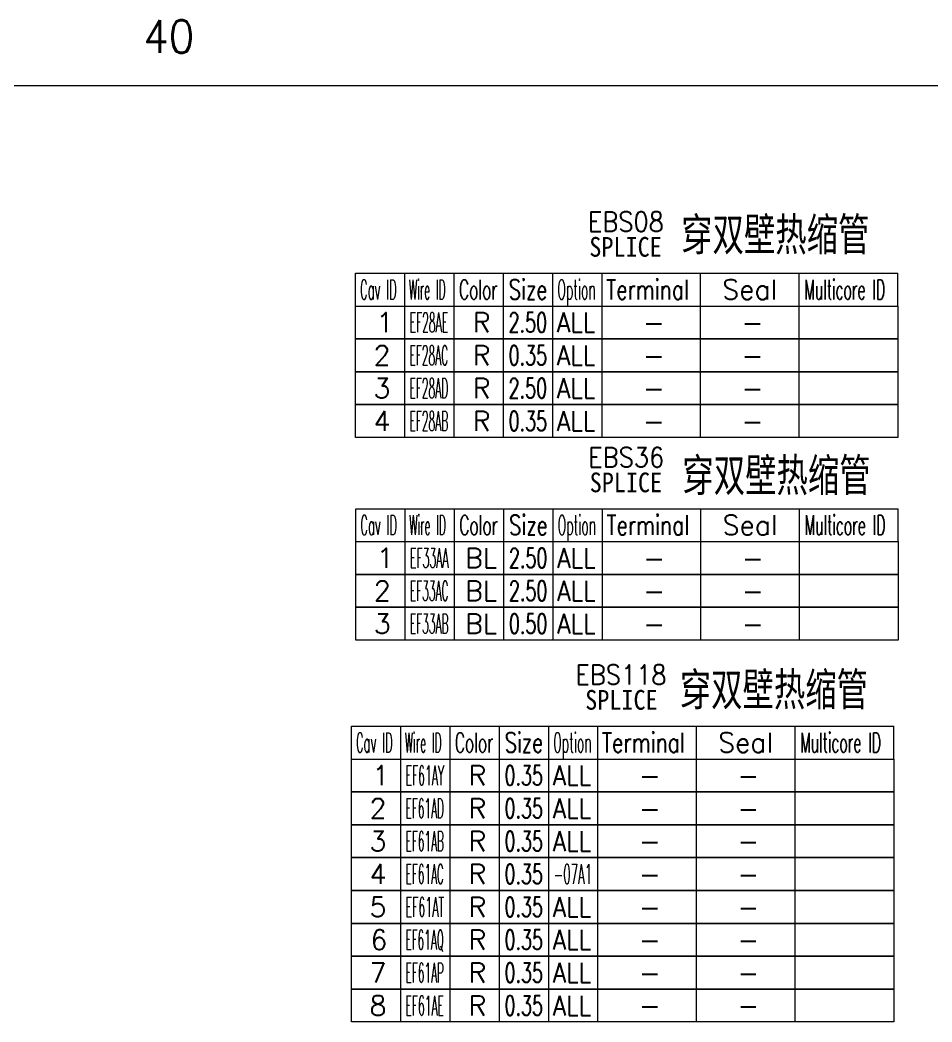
# Model space of a CAD drawing. Header units: inches. Extents: x 47316 to 59086, y 3141 to 11743.
# Drawn here: x 53415.1 to 53553.8, y 9578.2 to 9730.6 of the extents above; entities that cross this region are included whole.
import ezdxf

# ---------------------------------------------------------------- set-up
doc = ezdxf.new("R2010")
doc.units = ezdxf.units.IN
doc.header["$MEASUREMENT"] = 0
doc.styles.add('MtX_FangSong_GB2312', font='')
doc.styles.get("Standard").update_dxf_attribs({"font": ''})
doc.styles.get('MtX_FangSong_GB2312').set_extended_font_data('FangSong_GB2312')
doc.styles.get('Standard').set_extended_font_data('SimSun')
doc.linetypes.add('_VH_FELT_TAPE', pattern='A,0.4,-0.7,["FELT",Standard,S=0.3,R=0,X=-0.5,Y=-0.15],-0.7', length=1.8)

msp = doc.modelspace()

# ---------------------------------------------------------------- linework, layer by layer
at = {"color": 0, "linetype": '_VH_FELT_TAPE', "lineweight": 15, "ltscale": 5}
msp.add_line((53607.38, 9720.58), (53267.6, 9720.62), dxfattribs=at)
at = {"color": 0, "linetype": 'Continuous', "lineweight": 15}
for p, q in [((53466.11, 9692.1), (53548.61, 9692.1)), ((53466.11, 9687.1), (53466.11, 9692.1)), ((53466.11, 9687.1), (53548.61, 9687.1)), ((53466.16, 9656.27), (53548.66, 9656.27)), ((53466.16, 9651.27), (53466.16, 9656.27)), ((53466.16, 9651.27), (53548.66, 9651.27)), ((53465.49, 9623.19), (53547.99, 9623.19)), ((53465.49, 9618.19), (53465.49, 9623.19)), ((53465.49, 9618.19), (53547.99, 9618.19))]:
    msp.add_line(p, q, dxfattribs=at)
at = {"color": 7, "linetype": 'Continuous', "lineweight": 15}
for p, q in [((53473.61, 9687.1), (53473.61, 9692.1)), ((53481.11, 9687.1), (53481.11, 9692.1)), ((53488.61, 9687.1), (53488.61, 9692.1)), ((53496.11, 9687.1), (53496.11, 9692.1)), ((53503.61, 9687.1), (53503.61, 9692.1)), ((53518.61, 9687.1), (53518.61, 9692.1)), ((53533.61, 9687.1), (53533.61, 9692.1)), ((53548.61, 9687.1), (53548.61, 9692.1)), ((53473.66, 9651.27), (53473.66, 9656.27)), ((53481.16, 9651.27), (53481.16, 9656.27)), ((53488.66, 9651.27), (53488.66, 9656.27)), ((53496.16, 9651.27), (53496.16, 9656.27)), ((53503.66, 9651.27), (53503.66, 9656.27)), ((53518.66, 9651.27), (53518.66, 9656.27)), ((53533.66, 9651.27), (53533.66, 9656.27)), ((53548.66, 9651.27), (53548.66, 9656.27)), ((53472.99, 9618.19), (53472.99, 9623.19)), ((53480.49, 9618.19), (53480.49, 9623.19)), ((53487.99, 9618.19), (53487.99, 9623.19)), ((53495.49, 9618.19), (53495.49, 9623.19)), ((53502.99, 9618.19), (53502.99, 9623.19)), ((53517.99, 9618.19), (53517.99, 9623.19)), ((53532.99, 9618.19), (53532.99, 9623.19)), ((53547.99, 9618.19), (53547.99, 9623.19))]:
    msp.add_line(p, q, dxfattribs=at)
at = {"color": 102, "linetype": 'Continuous', "lineweight": 15}
for p, q in [((53473.61, 9682.1), (53473.61, 9687.1)), ((53481.11, 9682.1), (53481.11, 9687.1)), ((53488.61, 9682.1), (53488.61, 9687.1)), ((53496.11, 9682.1), (53496.11, 9687.1)), ((53503.61, 9682.1), (53503.61, 9687.1)), ((53518.61, 9682.1), (53518.61, 9687.1)), ((53533.61, 9682.1), (53533.61, 9687.1)), ((53473.61, 9677.1), (53473.61, 9682.1)), ((53481.11, 9677.1), (53481.11, 9682.1)), ((53488.61, 9677.1), (53488.61, 9682.1)), ((53496.11, 9677.1), (53496.11, 9682.1)), ((53503.61, 9677.1), (53503.61, 9682.1)), ((53518.61, 9677.1), (53518.61, 9682.1)), ((53533.61, 9677.1), (53533.61, 9682.1)), ((53473.61, 9672.1), (53473.61, 9677.1)), ((53481.11, 9672.1), (53481.11, 9677.1)), ((53488.61, 9672.1), (53488.61, 9677.1)), ((53496.11, 9672.1), (53496.11, 9677.1)), ((53503.61, 9672.1), (53503.61, 9677.1)), ((53518.61, 9672.1), (53518.61, 9677.1)), ((53533.61, 9672.1), (53533.61, 9677.1)), ((53473.61, 9667.1), (53473.61, 9672.1)), ((53481.11, 9667.1), (53481.11, 9672.1)), ((53488.61, 9667.1), (53488.61, 9672.1)), ((53496.11, 9667.1), (53496.11, 9672.1)), ((53503.61, 9667.1), (53503.61, 9672.1)), ((53518.61, 9667.1), (53518.61, 9672.1)), ((53533.61, 9667.1), (53533.61, 9672.1)), ((53473.66, 9646.27), (53473.66, 9651.27)), ((53481.16, 9646.27), (53481.16, 9651.27)), ((53488.66, 9646.27), (53488.66, 9651.27)), ((53496.16, 9646.27), (53496.16, 9651.27)), ((53503.66, 9646.27), (53503.66, 9651.27)), ((53518.66, 9646.27), (53518.66, 9651.27)), ((53533.66, 9646.27), (53533.66, 9651.27)), ((53473.66, 9641.27), (53473.66, 9646.27)), ((53481.16, 9641.27), (53481.16, 9646.27)), ((53488.66, 9641.27), (53488.66, 9646.27)), ((53496.16, 9641.27), (53496.16, 9646.27)), ((53503.66, 9641.27), (53503.66, 9646.27)), ((53518.66, 9641.27), (53518.66, 9646.27)), ((53533.66, 9641.27), (53533.66, 9646.27)), ((53473.66, 9636.27), (53473.66, 9641.27)), ((53481.16, 9636.27), (53481.16, 9641.27)), ((53488.66, 9636.27), (53488.66, 9641.27)), ((53496.16, 9636.27), (53496.16, 9641.27)), ((53503.66, 9636.27), (53503.66, 9641.27)), ((53518.66, 9636.27), (53518.66, 9641.27)), ((53533.66, 9636.27), (53533.66, 9641.27)), ((53472.99, 9613.19), (53472.99, 9618.19)), ((53480.49, 9613.19), (53480.49, 9618.19)), ((53487.99, 9613.19), (53487.99, 9618.19)), ((53495.49, 9613.19), (53495.49, 9618.19)), ((53502.99, 9613.19), (53502.99, 9618.19)), ((53517.99, 9613.19), (53517.99, 9618.19)), ((53532.99, 9613.19), (53532.99, 9618.19)), ((53472.99, 9608.19), (53472.99, 9613.19)), ((53480.49, 9608.19), (53480.49, 9613.19)), ((53487.99, 9608.19), (53487.99, 9613.19)), ((53495.49, 9608.19), (53495.49, 9613.19)), ((53502.99, 9608.19), (53502.99, 9613.19)), ((53517.99, 9608.19), (53517.99, 9613.19)), ((53532.99, 9608.19), (53532.99, 9613.19)), ((53472.99, 9603.19), (53472.99, 9608.19)), ((53480.49, 9603.19), (53480.49, 9608.19)), ((53487.99, 9603.19), (53487.99, 9608.19)), ((53495.49, 9603.19), (53495.49, 9608.19)), ((53502.99, 9603.19), (53502.99, 9608.19)), ((53517.99, 9603.19), (53517.99, 9608.19)), ((53532.99, 9603.19), (53532.99, 9608.19)), ((53472.99, 9598.19), (53472.99, 9603.19)), ((53480.49, 9598.19), (53480.49, 9603.19)), ((53487.99, 9598.19), (53487.99, 9603.19)), ((53495.49, 9598.19), (53495.49, 9603.19)), ((53502.99, 9598.19), (53502.99, 9603.19)), ((53517.99, 9598.19), (53517.99, 9603.19)), ((53532.99, 9598.19), (53532.99, 9603.19)), ((53472.99, 9593.19), (53472.99, 9598.19)), ((53480.49, 9593.19), (53480.49, 9598.19)), ((53487.99, 9593.19), (53487.99, 9598.19)), ((53495.49, 9593.19), (53495.49, 9598.19)), ((53502.99, 9593.19), (53502.99, 9598.19)), ((53517.99, 9593.19), (53517.99, 9598.19)), ((53532.99, 9593.19), (53532.99, 9598.19)), ((53472.99, 9588.19), (53472.99, 9593.19)), ((53480.49, 9588.19), (53480.49, 9593.19)), ((53487.99, 9588.19), (53487.99, 9593.19)), ((53495.49, 9588.19), (53495.49, 9593.19)), ((53502.99, 9588.19), (53502.99, 9593.19)), ((53517.99, 9588.19), (53517.99, 9593.19)), ((53532.99, 9588.19), (53532.99, 9593.19)), ((53472.99, 9583.19), (53472.99, 9588.19)), ((53480.49, 9583.19), (53480.49, 9588.19)), ((53487.99, 9583.19), (53487.99, 9588.19)), ((53495.49, 9583.19), (53495.49, 9588.19)), ((53502.99, 9583.19), (53502.99, 9588.19)), ((53517.99, 9583.19), (53517.99, 9588.19)), ((53532.99, 9583.19), (53532.99, 9588.19)), ((53472.99, 9578.19), (53472.99, 9583.19)), ((53480.49, 9578.19), (53480.49, 9583.19)), ((53487.99, 9578.19), (53487.99, 9583.19)), ((53495.49, 9578.19), (53495.49, 9583.19)), ((53502.99, 9578.19), (53502.99, 9583.19)), ((53517.99, 9578.19), (53517.99, 9583.19)), ((53532.99, 9578.19), (53532.99, 9583.19))]:
    msp.add_line(p, q, dxfattribs=at)
at = {"color": 0, "linetype": 'Continuous', "lineweight": 15}
for points in [[(53466.11, 9682.1), (53466.11, 9687.1), (53548.61, 9687.1), (53548.61, 9682.1)], [(53466.11, 9677.1), (53466.11, 9682.1), (53548.61, 9682.1), (53548.61, 9677.1)], [(53466.11, 9672.1), (53466.11, 9677.1), (53548.61, 9677.1), (53548.61, 9672.1)], [(53466.11, 9667.1), (53466.11, 9672.1), (53548.61, 9672.1), (53548.61, 9667.1)], [(53466.16, 9646.27), (53466.16, 9651.27), (53548.66, 9651.27), (53548.66, 9646.27)], [(53466.16, 9641.27), (53466.16, 9646.27), (53548.66, 9646.27), (53548.66, 9641.27)], [(53466.16, 9636.27), (53466.16, 9641.27), (53548.66, 9641.27), (53548.66, 9636.27)], [(53465.49, 9613.19), (53465.49, 9618.19), (53547.99, 9618.19), (53547.99, 9613.19)], [(53465.49, 9608.19), (53465.49, 9613.19), (53547.99, 9613.19), (53547.99, 9608.19)], [(53465.49, 9603.19), (53465.49, 9608.19), (53547.99, 9608.19), (53547.99, 9603.19)], [(53465.49, 9598.19), (53465.49, 9603.19), (53547.99, 9603.19), (53547.99, 9598.19)], [(53465.49, 9593.19), (53465.49, 9598.19), (53547.99, 9598.19), (53547.99, 9593.19)], [(53465.49, 9588.19), (53465.49, 9593.19), (53547.99, 9593.19), (53547.99, 9588.19)], [(53465.49, 9583.19), (53465.49, 9588.19), (53547.99, 9588.19), (53547.99, 9583.19)], [(53465.49, 9578.19), (53465.49, 9583.19), (53547.99, 9583.19), (53547.99, 9578.19)]]:
    msp.add_lwpolyline(points, close=True, dxfattribs=at)

# ---------------------------------------------------------------- texts
at = {"lineweight": 15, "style": 'MtX_FangSong_GB2312', "width": 0.7}
for p in [(53515.64, 9695.5), (53515.83, 9658.88), (53515.43, 9626.29)]:
    msp.add_text('穿双壁热缩管', height=5, dxfattribs=at).set_placement(p)
at = {"color": 7, "linetype": '_VH_FELT_TAPE', "lineweight": 18, "ltscale": 5, "insert": (53433.85, 9730.6), "char_height": 5, "width": 8.5714, "attachment_point": 1, "rotation": 359.9937}
msp.add_mtext('\\Fromans.shx;\\W0.9000000000;\\T1.0000000000;\\o\\l40', dxfattribs=at)
at = {"color": 6, "linetype": 'Continuous', "lineweight": 20, "char_height": 3, "attachment_point": 1}
for s, insert, width in [('\\Fromans.shx;\\W0.9000000000;\\T1.0000000000;\\o\\lEBS08', (53501.45, 9701.42), 12.8571), ('\\f黑体|b0|i0|c1|p0;\\W0.9000000000;\\T1.0000000000;\\o\\lSPLICE', (53501.67, 9697.6), 11.6494), ('\\Fromans.shx;\\W0.9000000000;\\T1.0000000000;\\o\\lEBS36', (53501.5, 9665.59), 12.8571), ('\\f黑体|b0|i0|c1|p0;\\W0.9000000000;\\T1.0000000000;\\o\\lSPLICE', (53501.73, 9661.77), 11.6494), ('\\Fromans.shx;\\W0.9000000000;\\T1.0000000000;\\o\\lEBS118', (53499.54, 9632.51), 15.4286), ('\\f黑体|b0|i0|c1|p0;\\W0.9000000000;\\T1.0000000000;\\o\\lSPLICE', (53501.05, 9628.69), 11.6494)]:
    msp.add_mtext(s, dxfattribs=dict(at, insert=insert, width=width))
at = {"color": 7, "linetype": 'Continuous', "lineweight": 15, "char_height": 3, "attachment_point": 1}
for s, insert, width in [('\\Fromans.shx;\\W0.4292452830;\\T1.0000000000;\\o\\lCav ID', (53466.8, 9691.1), 6.5), ('\\Fromans.shx;\\W0.4026548673;\\T1.0000000000;\\o\\lWire ID', (53474.23, 9691.1), 6.5), ('\\Fromans.shx;\\W0.5687500000;\\T1.0000000000;\\o\\lColor', (53481.86, 9691.1), 6.5), ('\\Fromans.shx;\\W0.7222222222;\\T1.0000000000;\\o\\lSize', (53489.42, 9691.1), 6.5), ('\\Fromans.shx;\\W0.4595959596;\\T1.0000000000;\\o\\lOption', (53496.81, 9691.1), 6.5), ('\\Fromans.shx;\\W0.7480916031;\\T1.0000000000;\\o\\lTerminal', (53504.22, 9691.1), 14), ('\\Fromans.shx;\\W1.0000000000;\\T1.0000000000;\\o\\lSeal', (53521.9, 9691.1), 9.2857), ('\\Fromans.shx;\\W0.5185185185;\\T1.0000000000;\\o\\lMulticore ID', (53534.41, 9691.1), 14), ('\\Fromans.shx;\\W1.0000000000;\\T1.0000000000;\\o\\l1', (53469.29, 9686.1), 2.8571), ('\\Fromans.shx;\\W1.0000000000;\\T1.0000000000;\\o\\l2', (53468.86, 9681.1), 2.8571), ('\\Fromans.shx;\\W1.0000000000;\\T1.0000000000;\\o\\l3', (53468.86, 9676.1), 2.8571), ('\\Fromans.shx;\\W1.0000000000;\\T1.0000000000;\\o\\l4', (53468.86, 9671.1), 2.8571), ('\\Fromans.shx;\\W0.4292452830;\\T1.0000000000;\\o\\lCav ID', (53466.85, 9655.27), 6.5), ('\\Fromans.shx;\\W0.4026548673;\\T1.0000000000;\\o\\lWire ID', (53474.28, 9655.27), 6.5), ('\\Fromans.shx;\\W0.5687500000;\\T1.0000000000;\\o\\lColor', (53481.91, 9655.27), 6.5), ('\\Fromans.shx;\\W0.7222222222;\\T1.0000000000;\\o\\lSize', (53489.47, 9655.27), 6.5), ('\\Fromans.shx;\\W0.4595959596;\\T1.0000000000;\\o\\lOption', (53496.86, 9655.27), 6.5), ('\\Fromans.shx;\\W0.7480916031;\\T1.0000000000;\\o\\lTerminal', (53504.27, 9655.27), 14), ('\\Fromans.shx;\\W1.0000000000;\\T1.0000000000;\\o\\lSeal', (53521.95, 9655.27), 9.2857), ('\\Fromans.shx;\\W0.5185185185;\\T1.0000000000;\\o\\lMulticore ID', (53534.46, 9655.27), 14), ('\\Fromans.shx;\\W1.0000000000;\\T1.0000000000;\\o\\l1', (53469.34, 9650.27), 2.8571), ('\\Fromans.shx;\\W1.0000000000;\\T1.0000000000;\\o\\l2', (53468.91, 9645.27), 2.8571), ('\\Fromans.shx;\\W1.0000000000;\\T1.0000000000;\\o\\l3', (53468.91, 9640.27), 2.8571), ('\\Fromans.shx;\\W0.4292452830;\\T1.0000000000;\\o\\lCav ID', (53466.17, 9622.19), 6.5), ('\\Fromans.shx;\\W0.4026548673;\\T1.0000000000;\\o\\lWire ID', (53473.6, 9622.19), 6.5), ('\\Fromans.shx;\\W0.5687500000;\\T1.0000000000;\\o\\lColor', (53481.23, 9622.19), 6.5), ('\\Fromans.shx;\\W0.7222222222;\\T1.0000000000;\\o\\lSize', (53488.8, 9622.19), 6.5), ('\\Fromans.shx;\\W0.4595959596;\\T1.0000000000;\\o\\lOption', (53496.18, 9622.19), 6.5), ('\\Fromans.shx;\\W0.7480916031;\\T1.0000000000;\\o\\lTerminal', (53503.59, 9622.19), 14), ('\\Fromans.shx;\\W1.0000000000;\\T1.0000000000;\\o\\lSeal', (53521.27, 9622.19), 9.2857), ('\\Fromans.shx;\\W0.5185185185;\\T1.0000000000;\\o\\lMulticore ID', (53533.78, 9622.19), 14), ('\\Fromans.shx;\\W1.0000000000;\\T1.0000000000;\\o\\l1', (53468.67, 9617.19), 2.8571), ('\\Fromans.shx;\\W1.0000000000;\\T1.0000000000;\\o\\l2', (53468.24, 9612.19), 2.8571), ('\\Fromans.shx;\\W1.0000000000;\\T1.0000000000;\\o\\l3', (53468.24, 9607.19), 2.8571), ('\\Fromans.shx;\\W1.0000000000;\\T1.0000000000;\\o\\l4', (53468.24, 9602.19), 2.8571), ('\\Fromans.shx;\\W1.0000000000;\\T1.0000000000;\\o\\l5', (53468.24, 9597.19), 2.8571), ('\\Fromans.shx;\\W1.0000000000;\\T1.0000000000;\\o\\l6', (53468.38, 9592.19), 2.8571), ('\\Fromans.shx;\\W1.0000000000;\\T1.0000000000;\\o\\l7', (53468.24, 9587.19), 2.8571), ('\\Fromans.shx;\\W1.0000000000;\\T1.0000000000;\\o\\l8', (53468.24, 9582.19), 2.8571)]:
    msp.add_mtext(s, dxfattribs=dict(at, insert=insert, width=width))
at = {"color": 21, "linetype": 'Continuous', "lineweight": 15, "char_height": 3, "attachment_point": 1}
for s, insert, width in [('\\Fromans.shx;\\W0.3991228070;\\T1.0000000000;\\o\\lEF28AE', (53474.34, 9686.1), 6.5), ('\\Fromans.shx;\\W0.6500000000;\\T1.0000000000;\\o\\l2.50', (53489.39, 9686.1), 6.5), ('\\Fromans.shx;\\W1.0000000000;\\T1.0000000000;\\o\\l-', (53509.83, 9686.1), 3.7143), ('\\Fromans.shx;\\W0.3922413793;\\T1.0000000000;\\o\\lEF28AC', (53474.34, 9681.1), 6.5), ('\\Fromans.shx;\\W0.6500000000;\\T1.0000000000;\\o\\l0.35', (53489.39, 9681.1), 6.5), ('\\Fromans.shx;\\W1.0000000000;\\T1.0000000000;\\o\\l-', (53509.83, 9681.1), 3.7143), ('\\Fromans.shx;\\W0.3922413793;\\T1.0000000000;\\o\\lEF28AD', (53474.34, 9676.1), 6.5), ('\\Fromans.shx;\\W0.6500000000;\\T1.0000000000;\\o\\l2.50', (53489.39, 9676.1), 6.5), ('\\Fromans.shx;\\W1.0000000000;\\T1.0000000000;\\o\\l-', (53509.83, 9676.1), 3.7143), ('\\Fromans.shx;\\W0.3922413793;\\T1.0000000000;\\o\\lEF28AB', (53474.34, 9671.1), 6.5), ('\\Fromans.shx;\\W0.6500000000;\\T1.0000000000;\\o\\l0.35', (53489.39, 9671.1), 6.5), ('\\Fromans.shx;\\W1.0000000000;\\T1.0000000000;\\o\\l-', (53509.83, 9671.1), 3.7143), ('\\Fromans.shx;\\W0.4026548673;\\T1.0000000000;\\o\\lEF33AA', (53474.39, 9650.27), 6.5), ('\\Fromans.shx;\\W0.6500000000;\\T1.0000000000;\\o\\l2.50', (53489.44, 9650.27), 6.5), ('\\Fromans.shx;\\W1.0000000000;\\T1.0000000000;\\o\\l-', (53509.88, 9650.27), 3.7143), ('\\Fromans.shx;\\W0.3922413793;\\T1.0000000000;\\o\\lEF33AC', (53474.39, 9645.27), 6.5), ('\\Fromans.shx;\\W0.6500000000;\\T1.0000000000;\\o\\l2.50', (53489.44, 9645.27), 6.5), ('\\Fromans.shx;\\W1.0000000000;\\T1.0000000000;\\o\\l-', (53509.88, 9645.27), 3.7143), ('\\Fromans.shx;\\W0.3922413793;\\T1.0000000000;\\o\\lEF33AB', (53474.39, 9640.27), 6.5), ('\\Fromans.shx;\\W0.6500000000;\\T1.0000000000;\\o\\l0.50', (53489.44, 9640.27), 6.5), ('\\Fromans.shx;\\W1.0000000000;\\T1.0000000000;\\o\\l-', (53509.88, 9640.27), 3.7143), ('\\Fromans.shx;\\W0.4026548673;\\T1.0000000000;\\o\\lEF61AY', (53473.72, 9617.19), 6.5), ('\\Fromans.shx;\\W0.6500000000;\\T1.0000000000;\\o\\l0.35', (53488.77, 9617.19), 6.5), ('\\Fromans.shx;\\W1.0000000000;\\T1.0000000000;\\o\\l-', (53509.2, 9617.19), 3.7143), ('\\Fromans.shx;\\W0.3922413793;\\T1.0000000000;\\o\\lEF61AD', (53473.71, 9612.19), 6.5), ('\\Fromans.shx;\\W0.6500000000;\\T1.0000000000;\\o\\l0.35', (53488.77, 9612.19), 6.5), ('\\Fromans.shx;\\W1.0000000000;\\T1.0000000000;\\o\\l-', (53509.2, 9612.19), 3.7143), ('\\Fromans.shx;\\W0.3922413793;\\T1.0000000000;\\o\\lEF61AB', (53473.71, 9607.19), 6.5), ('\\Fromans.shx;\\W0.6500000000;\\T1.0000000000;\\o\\l0.35', (53488.77, 9607.19), 6.5), ('\\Fromans.shx;\\W1.0000000000;\\T1.0000000000;\\o\\l-', (53509.2, 9607.19), 3.7143), ('\\Fromans.shx;\\W0.3922413793;\\T1.0000000000;\\o\\lEF61AC', (53473.71, 9602.19), 6.5), ('\\Fromans.shx;\\W0.6500000000;\\T1.0000000000;\\o\\l0.35', (53488.77, 9602.19), 6.5), ('\\Fromans.shx;\\W1.0000000000;\\T1.0000000000;\\o\\l-', (53509.2, 9602.19), 3.7143), ('\\Fromans.shx;\\W0.4099099099;\\T1.0000000000;\\o\\lEF61AT', (53473.72, 9597.19), 6.5), ('\\Fromans.shx;\\W0.6500000000;\\T1.0000000000;\\o\\l0.35', (53488.77, 9597.19), 6.5), ('\\Fromans.shx;\\W1.0000000000;\\T1.0000000000;\\o\\l-', (53509.2, 9597.19), 3.7143), ('\\Fromans.shx;\\W0.3888888889;\\T1.0000000000;\\o\\lEF61AQ', (53473.71, 9592.19), 6.5), ('\\Fromans.shx;\\W0.6500000000;\\T1.0000000000;\\o\\l0.35', (53488.77, 9592.19), 6.5), ('\\Fromans.shx;\\W1.0000000000;\\T1.0000000000;\\o\\l-', (53509.2, 9592.19), 3.7143), ('\\Fromans.shx;\\W0.3922413793;\\T1.0000000000;\\o\\lEF61AP', (53473.71, 9587.19), 6.5), ('\\Fromans.shx;\\W0.6500000000;\\T1.0000000000;\\o\\l0.35', (53488.77, 9587.19), 6.5), ('\\Fromans.shx;\\W1.0000000000;\\T1.0000000000;\\o\\l-', (53509.2, 9587.19), 3.7143), ('\\Fromans.shx;\\W0.3991228070;\\T1.0000000000;\\o\\lEF61AE', (53473.71, 9582.19), 6.5), ('\\Fromans.shx;\\W0.6500000000;\\T1.0000000000;\\o\\l0.35', (53488.77, 9582.19), 6.5), ('\\Fromans.shx;\\W1.0000000000;\\T1.0000000000;\\o\\l-', (53509.2, 9582.19), 3.7143)]:
    msp.add_mtext(s, dxfattribs=dict(at, insert=insert, width=width))
at = {"color": 140, "linetype": 'Continuous', "lineweight": 15, "char_height": 3, "attachment_point": 1}
for s, insert, width in [('\\Fromans.shx;\\W1.0000000000;\\T1.0000000000;\\o\\lR', (53483.93, 9686.1), 3), ('\\Fromans.shx;\\W0.8750000000;\\T1.0000000000;\\o\\lALL', (53496.74, 9686.1), 6.5), ('\\Fromans.shx;\\W1.0000000000;\\T1.0000000000;\\o\\l-', (53524.83, 9686.1), 3.7143), ('\\Fromans.shx;\\W1.0000000000;\\T1.0000000000;\\o\\lR', (53483.93, 9681.1), 3), ('\\Fromans.shx;\\W0.8750000000;\\T1.0000000000;\\o\\lALL', (53496.74, 9681.1), 6.5), ('\\Fromans.shx;\\W1.0000000000;\\T1.0000000000;\\o\\l-', (53524.83, 9681.1), 3.7143), ('\\Fromans.shx;\\W1.0000000000;\\T1.0000000000;\\o\\lR', (53483.93, 9676.1), 3), ('\\Fromans.shx;\\W0.8750000000;\\T1.0000000000;\\o\\lALL', (53496.74, 9676.1), 6.5), ('\\Fromans.shx;\\W1.0000000000;\\T1.0000000000;\\o\\l-', (53524.83, 9676.1), 3.7143), ('\\Fromans.shx;\\W1.0000000000;\\T1.0000000000;\\o\\lR', (53483.93, 9671.1), 3), ('\\Fromans.shx;\\W0.8750000000;\\T1.0000000000;\\o\\lALL', (53496.74, 9671.1), 6.5), ('\\Fromans.shx;\\W1.0000000000;\\T1.0000000000;\\o\\l-', (53524.83, 9671.1), 3.7143), ('\\Fromans.shx;\\W1.0000000000;\\T1.0000000000;\\o\\lBL', (53482.77, 9650.27), 5.4286), ('\\Fromans.shx;\\W0.8750000000;\\T1.0000000000;\\o\\lALL', (53496.79, 9650.27), 6.5), ('\\Fromans.shx;\\W1.0000000000;\\T1.0000000000;\\o\\l-', (53524.88, 9650.27), 3.7143), ('\\Fromans.shx;\\W1.0000000000;\\T1.0000000000;\\o\\lBL', (53482.77, 9645.27), 5.4286), ('\\Fromans.shx;\\W0.8750000000;\\T1.0000000000;\\o\\lALL', (53496.79, 9645.27), 6.5), ('\\Fromans.shx;\\W1.0000000000;\\T1.0000000000;\\o\\l-', (53524.88, 9645.27), 3.7143), ('\\Fromans.shx;\\W1.0000000000;\\T1.0000000000;\\o\\lBL', (53482.77, 9640.27), 5.4286), ('\\Fromans.shx;\\W0.8750000000;\\T1.0000000000;\\o\\lALL', (53496.79, 9640.27), 6.5), ('\\Fromans.shx;\\W1.0000000000;\\T1.0000000000;\\o\\l-', (53524.88, 9640.27), 3.7143), ('\\Fromans.shx;\\W1.0000000000;\\T1.0000000000;\\o\\lR', (53483.31, 9617.19), 3), ('\\Fromans.shx;\\W0.8750000000;\\T1.0000000000;\\o\\lALL', (53496.11, 9617.19), 6.5), ('\\Fromans.shx;\\W1.0000000000;\\T1.0000000000;\\o\\l-', (53524.2, 9617.19), 3.7143), ('\\Fromans.shx;\\W1.0000000000;\\T1.0000000000;\\o\\lR', (53483.31, 9612.19), 3), ('\\Fromans.shx;\\W0.8750000000;\\T1.0000000000;\\o\\lALL', (53496.11, 9612.19), 6.5), ('\\Fromans.shx;\\W1.0000000000;\\T1.0000000000;\\o\\l-', (53524.2, 9612.19), 3.7143), ('\\Fromans.shx;\\W1.0000000000;\\T1.0000000000;\\o\\lR', (53483.31, 9607.19), 3), ('\\Fromans.shx;\\W0.8750000000;\\T1.0000000000;\\o\\lALL', (53496.11, 9607.19), 6.5), ('\\Fromans.shx;\\W1.0000000000;\\T1.0000000000;\\o\\l-', (53524.2, 9607.19), 3.7143), ('\\Fromans.shx;\\W1.0000000000;\\T1.0000000000;\\o\\lR', (53483.31, 9602.19), 3), ('\\Fromans.shx;\\W0.4375000000;\\T1.0000000000;\\o\\l-07A1', (53496.24, 9602.19), 6.5), ('\\Fromans.shx;\\W1.0000000000;\\T1.0000000000;\\o\\l-', (53524.2, 9602.19), 3.7143), ('\\Fromans.shx;\\W1.0000000000;\\T1.0000000000;\\o\\lR', (53483.31, 9597.19), 3), ('\\Fromans.shx;\\W0.8750000000;\\T1.0000000000;\\o\\lALL', (53496.11, 9597.19), 6.5), ('\\Fromans.shx;\\W1.0000000000;\\T1.0000000000;\\o\\l-', (53524.2, 9597.19), 3.7143), ('\\Fromans.shx;\\W1.0000000000;\\T1.0000000000;\\o\\lR', (53483.31, 9592.19), 3), ('\\Fromans.shx;\\W0.8750000000;\\T1.0000000000;\\o\\lALL', (53496.11, 9592.19), 6.5), ('\\Fromans.shx;\\W1.0000000000;\\T1.0000000000;\\o\\l-', (53524.2, 9592.19), 3.7143), ('\\Fromans.shx;\\W1.0000000000;\\T1.0000000000;\\o\\lR', (53483.31, 9587.19), 3), ('\\Fromans.shx;\\W0.8750000000;\\T1.0000000000;\\o\\lALL', (53496.11, 9587.19), 6.5), ('\\Fromans.shx;\\W1.0000000000;\\T1.0000000000;\\o\\l-', (53524.2, 9587.19), 3.7143), ('\\Fromans.shx;\\W1.0000000000;\\T1.0000000000;\\o\\lR', (53483.31, 9582.19), 3), ('\\Fromans.shx;\\W0.8750000000;\\T1.0000000000;\\o\\lALL', (53496.11, 9582.19), 6.5), ('\\Fromans.shx;\\W1.0000000000;\\T1.0000000000;\\o\\l-', (53524.2, 9582.19), 3.7143)]:
    msp.add_mtext(s, dxfattribs=dict(at, insert=insert, width=width))

doc.saveas('drawing.dxf')
